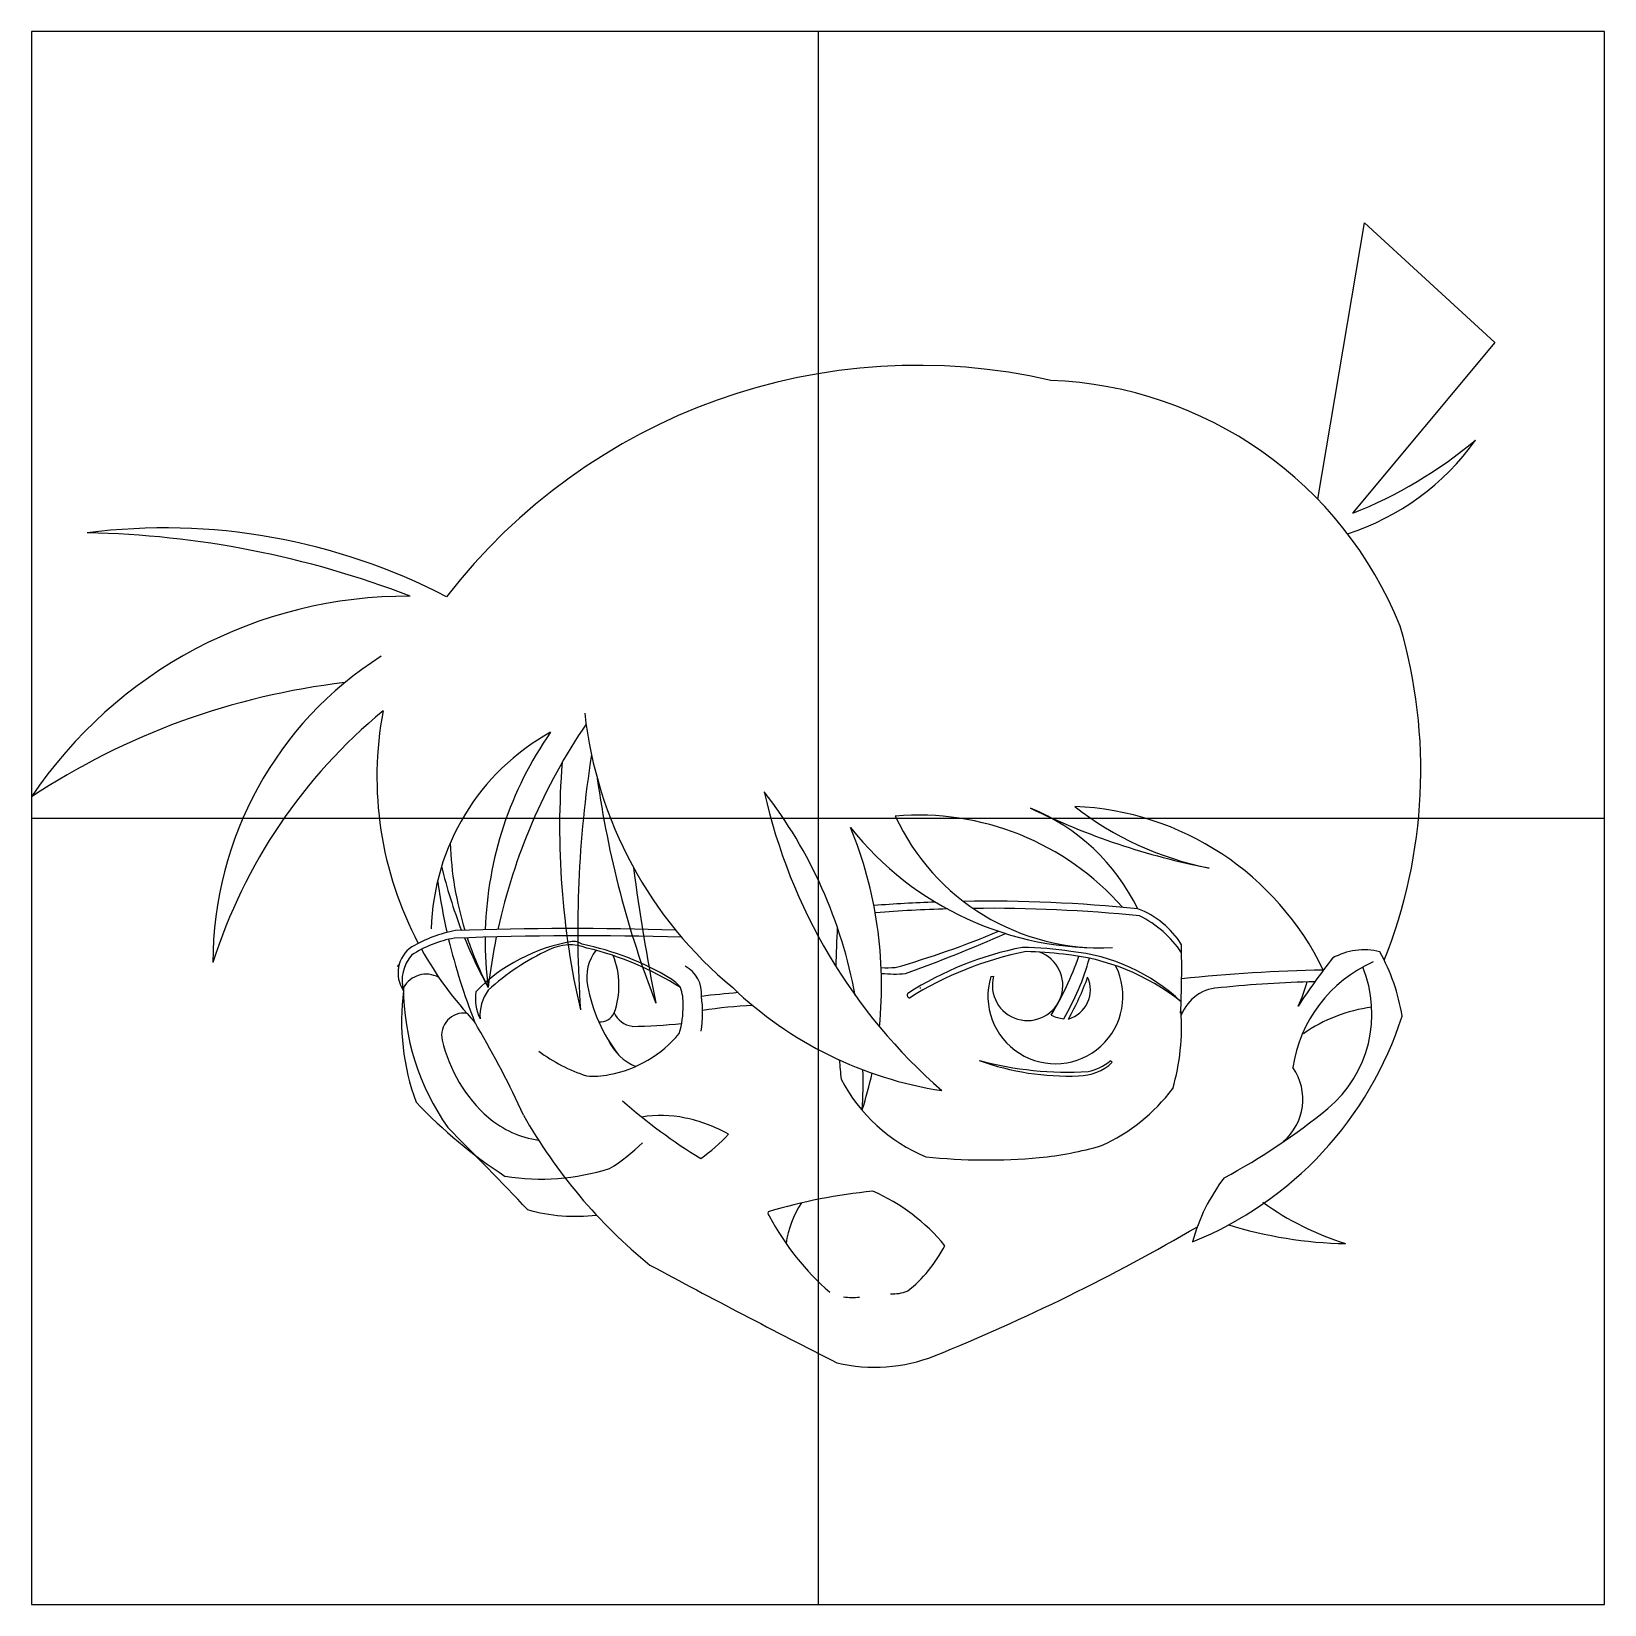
# Model space of a CAD drawing. Header units: millimetres. Extents: x 255.4 to 310.4, y 999.2 to 1054.2.
import ezdxf

# ---------------------------------------------------------------- set-up
doc = ezdxf.new("R2010")
doc.units = ezdxf.units.MM

msp = doc.modelspace()

# ---------------------------------------------------------------- linework, layer by layer
for p, q in [((282.858, 1054.192), (282.858, 999.192)), ((300.328, 1037.841), (301.961, 1047.503)), ((301.961, 1047.503), (306.519, 1043.314)), ((306.519, 1043.314), (301.551, 1037.346)), ((255.358, 1026.692), (310.358, 1026.692)), ((288.899, 1021.146), (288.994, 1021.158))]:
    msp.add_line(p, q)
msp.add_lwpolyline([(255.358, 999.192), (310.358, 999.192), (310.358, 1054.192), (255.358, 1054.192)], close=True)
for centre, radius, start, end in [((286.342, 1021.707), 20.811, 77.0657, 142.326), ((290.503, 1028.31), 13.688, 21.8299, 87.9192), ((298.699, 1044.969), 8.755, 287.7713, 324.6809), ((295.83, 1051.805), 15.55, 291.5895, 310.085), ((260.019, 1015.495), 21.34, 62.5068, 97.2906), ((256.689, 1003.64), 33.028, 68.8665, 88.9211), ((268.508, 1018.619), 15.828, 89.6768, 146.1794), ((286.004, 1028.359), 17.93, 338.2533, 16.3305), ((274.393, 1021.638), 12.691, 122.4634, 180.0153), ((269.193, 1006.509), 25.081, 96.5949, 123.4783), ((279.526, 1015.996), 18.695, 129.432, 162.4365), ((279.887, 1028.135), 12.451, 169.3492, 207.9018), ((289.146, 1031.951), 14.531, 186.3105, 230.3583), ((277.431, 1022.606), 8.098, 118.9757, 178.5206), ((283.935, 1022.414), 12.715, 145.0876, 178.3129), ((291.732, 1018.421), 20.538, 145.7769, 167.6945), ((302.231, 1026.373), 28.408, 175.4375, 192.9997), ((314.74, 1022.709), 40.282, 171.1528, 183.8806), ((309.738, 1032.908), 34.933, 187.9514, 201.2913), ((299.966, 1031.819), 19.446, 192.4974, 228.9239), ((267.869, 1017.484), 16.566, 10.4506, 37.6801), ((287.507, 1020.323), 7.269, 26.0701, 67.49), ((301.334, 1049.607), 25.126, 243.9261, 258.9862), ((298.684, 1035.84), 11.106, 231.9283, 258.8352), ((291.415, 1017.002), 10.103, 25.6289, 87.615), ((292.713, 1033.296), 11.142, 218.5127, 272.2734), ((270.598, 1020.859), 14.482, 354.1985, 22.318), ((286.372, 1017.298), 9.496, 41.3299, 94.8964), ((292.745, 1030.056), 7.904, 204.652, 272.9756), ((282.004, 1026.283), 12.019, 182.2553, 197.0043), ((285.976, 1028.824), 16.72, 193.1972, 201.2485), ((346.693, 1034.165), 70.888, 187.45708, 191.34162), ((291.064, 1027.521), 21.72, 188.0133, 192.8523), ((288.785, 971.851), 51.933, 92.0088, 94.3872), ((288.785, 971.851), 51.933, 84.196, 90.9268), ((288.851, 971.601), 51.933, 91.6228, 94.3872), ((288.851, 971.601), 51.933, 84.196, 90.6248), ((293.016, 1020.715), 2.982, 31.2691, 69.9832), ((292.424, 1019.87), 3.79, 33.8944, 63.7125), ((270.809, 1018.634), 3.913, 99.7083, 123.4961), ((271.173, 1017.792), 5.064, 101.3084, 119.7898), ((291.064, 1027.521), 21.72, 193.5022, 201.4829), ((274.625, 900.838), 121.735, 88.3701, 92.10721), ((274.264, 901.091), 121.735, 88.29741, 91.92286), ((285.976, 1028.824), 16.72, 202.2117, 208.8273), ((282.004, 1026.283), 12.019, 198.3127, 207.3451), ((283.935, 1022.414), 12.715, 179.4952, 187.4638), ((291.732, 1018.421), 20.538, 168.4423, 173.455), ((315.779, 1021.025), 32.299, 176.7114, 179.1583), ((276.809, 1052.147), 31.907, 285.9116, 292.7944), ((265.705, 1076.724), 59.041, 290.0226, 293.67854), ((269.279, 1021.273), 1.105, 124.2729, 214.0971), ((279.887, 1028.135), 12.451, 208.9868, 223.485), ((275.275, 1016.324), 6.132, 99.5216, 135.6042), ((276.783, 1014.76), 8.042, 114.4956, 132.7114), ((274.191, 1020.609), 1.646, 69.0207, 116.8233), ((274.321, 1021.897), 0.478, 52.4565, 102.295), ((272.693, 1012.753), 9.715, 59.0132, 78.6084), ((276.3, 1021.126), 1.527, 142.0554, 190.823), ((272.314, 1011.783), 10.652, 57.4528, 76.6136), ((292.224, 1010.846), 11.537, 101.066, 122.6363), ((292.522, 1010.118), 12.146, 101.3077, 122.1806), ((290.185, 1020.843), 1.232, 165.1926, 70.3725), ((289.905, 1011.029), 11.14, 80.7679, 89.4604), ((289.904, 1009.411), 12.612, 82.9835, 88.9556), ((290.706, 1014.21), 7.754, 51.3054, 84.5283), ((291.079, 1015.575), 6.479, 46.332, 84.5707), ((283.844, 1024.158), 8.829, 346.9043, 346.9082), ((291.159, 1020.461), 2.361, 45.7409, 45.8112), ((261.043, 1021.469), 34.531, 357.3442, 1.3187), ((301.957, 1019.823), 2.261, 76.1128, 119.3621), ((296.315, 1018.61), 7.062, 9.4282, 28.853), ((270.809, 1018.634), 3.913, 131.5877, 132.8577), ((269.655, 1021.011), 1.34, 138.616, 195.4983), ((273.132, 1020.83), 2.768, 339.8163, 22.4339), ((277.706, 1020.559), 1.08, 354.5264, 61.7932), ((285.28, 1028.507), 7.049, 268.2753, 272.2455), ((291.159, 1020.461), 2.361, 163.139, 26.8683), ((281.579, 1025.471), 11.009, 328.9495, 340.8469), ((283.844, 1024.158), 8.829, 329.4744, 344.4325), ((301.396, 967.126), 54.254, 90.9205, 96.1625), ((304.244, 1017.245), 4.839, 114.1109, 171.4521), ((317.301, 1008.771), 20.982, 141.6368, 147.2781), ((297.911, 1019.842), 4.315, 310.0304, 22.3135), ((269.162, 1020.315), 0.916, 61.3741, 150.821), ((276.516, 1023.109), 5.707, 202.3509, 202.9265), ((280.36, 1021.857), 5.652, 190.3661, 217.5206), ((277.134, 1020.113), 1.119, 35.4314, 59.8825), ((285.553, 1026.176), 4.939, 264.4445, 274.2618), ((283.851, 1024.118), 8.95, 330.1437, 340.4726), ((291.319, 1020.685), 1.063, 286.0236, 24.5927), ((301.026, 981.9), 39.075, 91.1714, 95.9835), ((294.704, 1022.406), 5.45, 335.1239, 344.6173), ((276.617, 1019.608), 8.319, 172.7828, 200.0687), ((276.967, 1020.797), 8.604, 180.2344, 214.9495), ((272.533, 1020.387), 1.654, 172.0949, 205.5413), ((272.539, 1019.779), 1.502, 143.7092, 184.0439), ((276.641, 1020.228), 1.503, 356.7016, 20.8288), ((274.724, 1019.861), 4.101, 351.2338, 8.3463), ((284.123, 974.597), 46.169, 95.0468, 96.6434), ((289.264, 1030.598), 13.598, 226.3303, 261.2198), ((286.076, 1020.495), 0.099, 137.7149, 256.5194), ((286.493, 1020.743), 0.0681, 164.0767, 193.106), ((296.956, 1019.27), 1.492, 89.866, 159.4346), ((270.484, 1019.088), 0.785, 83.1745, 191.7278), ((275.178, 1022.858), 5.197, 216.4218, 217.1801), ((275.232, 1020.114), 0.552, 266.066, 334.3233), ((276.499, 1020.255), 0.858, 206.2998, 260.5969), ((284.123, 974.597), 46.169, 98.6417, 98.6458), ((274.899, 1020.081), 3.243, 343.4801, 1.0549), ((281.297, 1003.465), 16.685, 92.4614, 98.5247), ((291.624, 1021.178), 1.514, 246.1222, 263.4203), ((287.681, 1019.414), 7.888, 343.9152, 3.8556), ((291.187, 1023.646), 12.701, 292.0497, 342.2167), ((302.925, 1014.695), 5.427, 97.4638, 124.7984), ((263.15, 1015.46), 8.73, 26.6394, 28.064), ((245.876, 1004.301), 29.259, 24.2217, 31.0095), ((274.805, 1021.812), 4.159, 280.4809, 320.3687), ((276.379, 1033.491), 14.083, 269.9176, 276.9827), ((274.798, 1020.124), 5.221, 193.2404, 228.4762), ((277.141, 1019.646), 1.765, 204.6953, 248.1777), ((276.516, 1023.109), 5.707, 233.1729, 252.1165), ((315.779, 1021.025), 32.299, 184.9552, 186.1612), ((291.608, 1026.88), 9.211, 250.266, 272.2318), ((291.574, 1029.74), 11.932, 255.0641, 273.4792), ((291.956, 1019.405), 1.728, 270.3574, 313.4869), ((291.976, 1019.516), 1.717, 280.823, 309.9421), ((293.039, 1018.074), 0.132, 36.0758, 73.0944), ((275.016, 1020.329), 2.663, 264.558, 281.8131), ((288.893, 1020.292), 5.898, 207.604, 247.4138), ((267.869, 1017.484), 16.566, 356.5653, 1.3961), ((270.598, 1020.859), 14.482, 342.4498, 347.6937), ((297.885, 1016.854), 1.926, 309.8968, 35.1969), ((290.143, 1021.078), 6.403, 294.207, 323.0511), ((281.523, 1028.899), 17.588, 223.6781, 236.9118), ((289.407, 1032.131), 20.352, 228.8675, 238.4599), ((286.606, 1033.682), 22.186, 298.1174, 309.395), ((163.254, 909.238), 150.819, 43.47259, 44.99197), ((273.595, 1018.891), 3.501, 229.8362, 261.6588), ((288.617, 1025.362), 18.436, 209.426, 230.8705), ((277.376, 1012.371), 3.921, 77.7423, 99.9385), ((277.221, 1011.213), 5.086, 60.4015, 78.8098), ((272.035, 1020.138), 6.709, 301.81, 314.3364), ((274.589, 1020.53), 7.101, 305.9855, 316.4262), ((288.747, 1035.17), 20.434, 264.0477, 275.1824), ((289.525, 1026.239), 11.469, 275.3397, 286.4255), ((273.159, 1022.164), 8.095, 261.2078, 287.3433), ((302.157, 1010.205), 6.423, 142.4959, 164.9377), ((286.718, 993.925), 19.812, 95.6198, 106.4336), ((285.34, 1011.26), 3.642, 147.1948, 171.3128), ((282.115, 1007.512), 6.683, 39.2282, 66.5156), ((304.326, 1021.457), 10.109, 234.1955, 252.6213), ((274.397, 1018.925), 6.16, 254.0462, 276.7024), ((281.289, 1012.887), 0.18, 167.0383, 227.7405), ((289.215, 1017.001), 9.099, 207.8222, 229.2264), ((260.299, 1073.68), 70.98, 292.03835, 300.31131), ((301.595, 1026.641), 14.834, 252.7213, 268.8858), ((282.931, 1013.987), 4.907, 308.4335, 332.7289), ((421.262, 1279.208), 304.499, 241.71691, 243.10497), ((284.075, 1012.226), 2.297, 261.8885, 275.6959), ((285.435, 1011.731), 1.678, 268.5211, 288.9731), ((284.841, 1013.209), 5.719, 256.6497, 291.4575)]:
    msp.add_arc(centre, radius, start, end)

doc.saveas('drawing.dxf')
